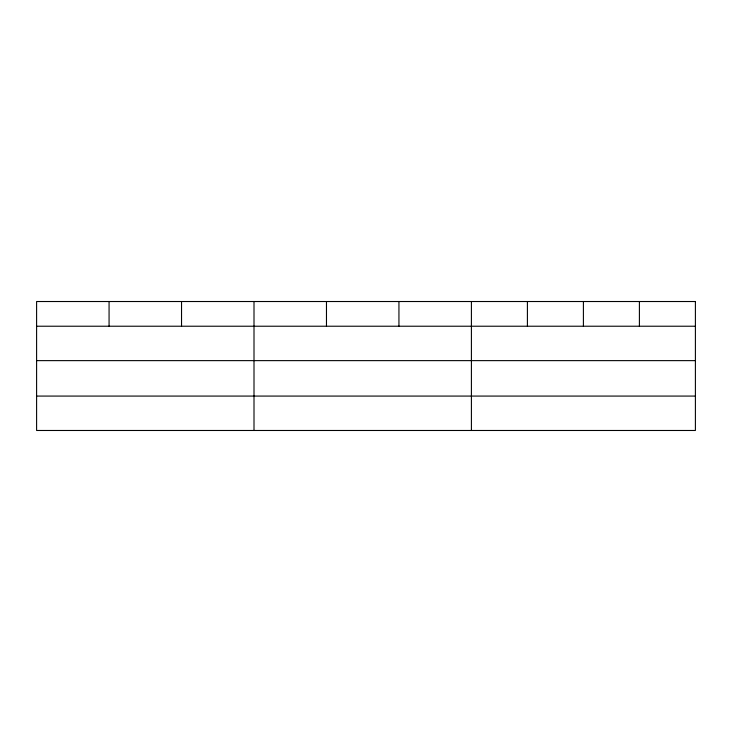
<?xml version="1.0" encoding="UTF-8"?>
<svg xmlns="http://www.w3.org/2000/svg" width="732" height="732" viewBox="0 0 732 732"><rect width="100%" height="100%" fill="white"/><g stroke="black" fill="none" stroke-linecap="round" stroke-linejoin="round"><path stroke-width="1.1" d="M36.6 326.225L695.4 326.225M36.6 360.629L695.4 360.629M36.6 396.076L695.4 396.076M639.402 301.52L639.402 326.225M583.404 301.52L583.404 326.225M527.406 301.52L527.406 326.225M471.408 301.52L471.408 430.48M398.94 301.52L398.94 326.225M326.472 301.52L326.472 326.225M254.004 301.52L254.004 430.48M181.536 301.52L181.536 326.225M109.068 301.52L109.068 326.225M695.4 301.52L36.6 301.52L36.6 430.48L695.4 430.48L695.4 301.52"/></g></svg>
